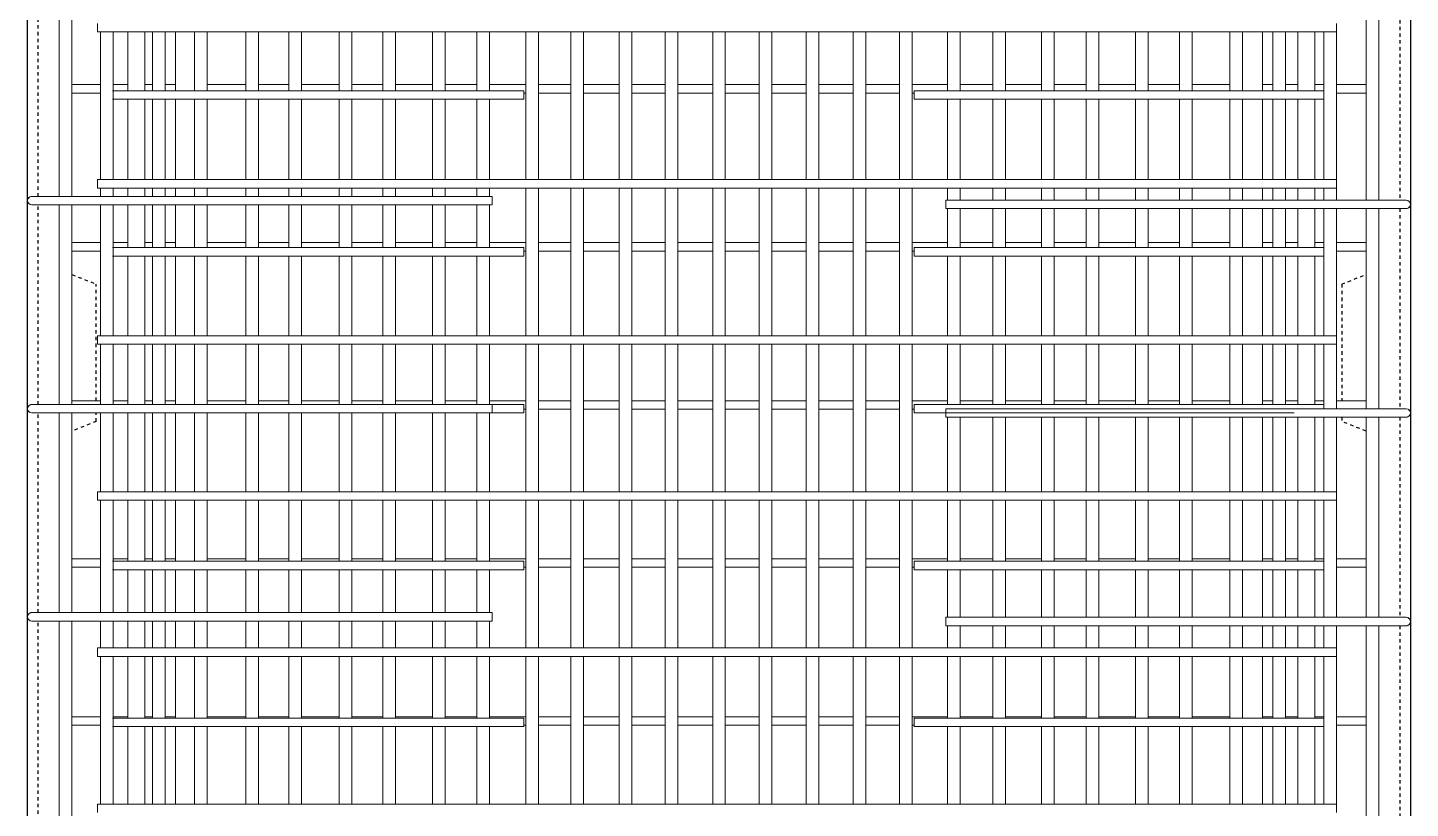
# Model space of a CAD drawing. Header units: millimetres. Extents: x -22025 to -1429, y -2879 to 29261.
# Drawn here: x -20245 to -18935, y 5446 to 6186 of the extents above; entities that cross this region are included whole.
import ezdxf

# ---------------------------------------------------------------- set-up
doc = ezdxf.new("R2010")
doc.units = ezdxf.units.MM
doc.linetypes.add('Dash', pattern=[6.36, 3.18, -3.18])
for name, color, linetype, lineweight in [('A-WALL', 113, 'Continuous', 25), ('A-WALL-HDLN', 110, 'Dash', 25), ('S-RBAR', 171, 'Continuous', 18)]:
    doc.layers.add(name, color=color, linetype=linetype, lineweight=lineweight)

msp = doc.modelspace()

# ---------------------------------------------------------------- linework, layer by layer
at = {"layer": 'A-WALL'}
for p, q in [((-20244.5695, -1395), (-20244.5695, 7660)), ((-18934.5695, 6750), (-18934.5695, 4105))]:
    msp.add_line(p, q, dxfattribs=at)
at = {"layer": 'A-WALL-HDLN'}
for p, q in [((-20234.56692, 6026.22222), (-20234.56692, 6215.44444)), ((-18944.57208, 6212.33333), (-18944.57208, 6022.66667)), ((-20234.56692, 5829), (-20234.56692, 6018.22222)), ((-18944.57208, 6014.66667), (-18944.57208, 5825)), ((-20202.5695, 5952.19023), (-20179.5695, 5942.99023)), ((-18999.5695, 5942.99023), (-18976.5695, 5952.19023)), ((-20179.5695, 5832.60553), (-20179.5695, 5942.99023)), ((-18999.5695, 5942.99023), (-18999.5695, 5832.60553)), ((-20234.56692, 5631.77778), (-20234.56692, 5821)), ((-20179.5695, 5812.99023), (-20179.5695, 5821)), ((-18999.5695, 5817), (-18999.5695, 5812.99023)), ((-18944.57208, 5817), (-18944.57208, 5627.33333)), ((-20179.5695, 5812.99023), (-20202.5695, 5803.79023)), ((-18976.5695, 5803.79023), (-18999.5695, 5812.99023)), ((-20234.56692, 5434.55556), (-20234.56692, 5623.77778)), ((-18944.57208, 5619.33333), (-18944.57208, 5429.66667))]:
    msp.add_line(p, q, dxfattribs=at)
at = {"layer": 'S-RBAR'}
for p, q in [((-20214.5695, 6026.22222), (-20214.5695, 6215.44444)), ((-20202.5695, 6026.22222), (-20202.5695, 6215.44444)), ((-18976.5695, 6022.66667), (-18976.5695, 6212.33333)), ((-18964.5695, 6022.66667), (-18964.5695, 6212.33333)), ((-20178.38411, 6190.16393), (-20178.38411, 6182.16393)), ((-19004.5695, 6190.16393), (-19004.5695, 6182.16393)), ((-19004.5695, 6182.16393), (-20178.38411, 6182.16393)), ((-20175.5695, 6042.18033), (-20175.5695, 6182.16393)), ((-20163.5695, 6042.18033), (-20163.5695, 6182.16393)), ((-20149.5695, 6126.28558), (-20149.5695, 6182.16393)), ((-20133.5695, 6126.28558), (-20133.5695, 6182.16393)), ((-20126.14093, 6126.28558), (-20126.14093, 6182.16393)), ((-20114.14093, 6126.28558), (-20114.14093, 6182.16393)), ((-20104.5695, 6126.28558), (-20104.5695, 6182.16393)), ((-20086.41565, 6126.28558), (-20086.41565, 6182.16393)), ((-20074.41565, 6126.28558), (-20074.41565, 6182.16393)), ((-20037.71235, 6126.28558), (-20037.71235, 6182.16393)), ((-20025.71235, 6126.28558), (-20025.71235, 6182.16393)), ((-19997.26181, 6126.28558), (-19997.26181, 6182.16393)), ((-19985.26181, 6126.28558), (-19985.26181, 6182.16393)), ((-19949.28378, 6126.28558), (-19949.28378, 6182.16393)), ((-19937.28378, 6126.28558), (-19937.28378, 6182.16393)), ((-19908.10796, 6126.28558), (-19908.10796, 6182.16393)), ((-19896.10796, 6126.28558), (-19896.10796, 6182.16393)), ((-19860.85521, 6126.28558), (-19860.85521, 6182.16393)), ((-19848.85521, 6126.28558), (-19848.85521, 6182.16393)), ((-19818.95411, 6126.28558), (-19818.95411, 6182.16393)), ((-19806.95411, 6126.28558), (-19806.95411, 6182.16393)), ((-19772.42664, 6042.18033), (-19772.42664, 6182.16393)), ((-19760.42664, 6042.18033), (-19760.42664, 6182.16393)), ((-19729.80027, 6042.18033), (-19729.80027, 6182.16393)), ((-19717.80027, 6042.18033), (-19717.80027, 6182.16393)), ((-19683.99807, 6042.18033), (-19683.99807, 6182.16393)), ((-19671.99807, 6042.18033), (-19671.99807, 6182.16393)), ((-19640.64642, 6042.18033), (-19640.64642, 6182.16393)), ((-19628.64642, 6042.18033), (-19628.64642, 6182.16393)), ((-19595.5695, 6042.18033), (-19595.5695, 6182.16393)), ((-19583.5695, 6042.18033), (-19583.5695, 6182.16393)), ((-19551.49257, 6042.18033), (-19551.49257, 6182.16393)), ((-19539.49257, 6042.18033), (-19539.49257, 6182.16393)), ((-19507.14093, 6042.18033), (-19507.14093, 6182.16393)), ((-19495.14093, 6042.18033), (-19495.14093, 6182.16393)), ((-19462.33873, 6042.18033), (-19462.33873, 6182.16393)), ((-19450.33873, 6042.18033), (-19450.33873, 6182.16393)), ((-19418.71235, 6042.18033), (-19418.71235, 6182.16393)), ((-19406.71235, 6042.18033), (-19406.71235, 6182.16393)), ((-19373.18488, 6126.28558), (-19373.18488, 6182.16393)), ((-19361.18488, 6126.28558), (-19361.18488, 6182.16393)), ((-19330.28378, 6126.28558), (-19330.28378, 6182.16393)), ((-19318.28378, 6126.28558), (-19318.28378, 6182.16393)), ((-19284.03104, 6126.28558), (-19284.03104, 6182.16393)), ((-19272.03104, 6126.28558), (-19272.03104, 6182.16393)), ((-19241.85521, 6126.28558), (-19241.85521, 6182.16393)), ((-19229.85521, 6126.28558), (-19229.85521, 6182.16393)), ((-19194.87719, 6126.28558), (-19194.87719, 6182.16393)), ((-19182.87719, 6126.28558), (-19182.87719, 6182.16393)), ((-19153.42664, 6126.28558), (-19153.42664, 6182.16393)), ((-19141.42664, 6126.28558), (-19141.42664, 6182.16393)), ((-19105.72334, 6126.28558), (-19105.72334, 6182.16393)), ((-19093.72334, 6126.28558), (-19093.72334, 6182.16393)), ((-19074.5695, 6126.28558), (-19074.5695, 6182.16393)), ((-19064.99807, 6126.28558), (-19064.99807, 6182.16393)), ((-19052.99807, 6126.28558), (-19052.99807, 6182.16393)), ((-19041.1607, 6126.28558), (-19041.1607, 6182.16393)), ((-19025.1607, 6126.28558), (-19025.1607, 6182.16393)), ((-19016.5695, 6042.18033), (-19016.5695, 6182.16393)), ((-19004.5695, 6042.18033), (-19004.5695, 6182.16393)), ((-20175.77315, 6132.17243), (-20202.5695, 6132.17243)), ((-20149.5695, 6132.17243), (-20163.5695, 6132.17243)), ((-20126.14093, 6132.17243), (-20133.5695, 6132.17243)), ((-20104.5695, 6132.17243), (-20114.14093, 6132.17243)), ((-20037.71235, 6132.17243), (-20074.41565, 6132.17243)), ((-19997.26181, 6132.17243), (-20025.71235, 6132.17243)), ((-19949.28378, 6132.17243), (-19985.26181, 6132.17243)), ((-19908.10796, 6132.17243), (-19937.28378, 6132.17243)), ((-19860.85521, 6132.17243), (-19896.10796, 6132.17243)), ((-19818.95411, 6132.17243), (-19848.85521, 6132.17243)), ((-19772.42664, 6132.17243), (-19806.95411, 6132.17243)), ((-19729.80027, 6132.17243), (-19760.42664, 6132.17243)), ((-19683.99807, 6132.17243), (-19717.80027, 6132.17243)), ((-19640.64642, 6132.17243), (-19671.99807, 6132.17243)), ((-19595.5695, 6132.17243), (-19628.64642, 6132.17243)), ((-19551.49257, 6132.17243), (-19583.5695, 6132.17243)), ((-19507.14093, 6132.17243), (-19539.49257, 6132.17243)), ((-19462.33873, 6132.17243), (-19495.14093, 6132.17243)), ((-19418.71235, 6132.17243), (-19450.33873, 6132.17243)), ((-19373.18488, 6132.17243), (-19406.71235, 6132.17243)), ((-19330.28378, 6132.17243), (-19361.18488, 6132.17243)), ((-19284.03104, 6132.17243), (-19318.28378, 6132.17243)), ((-19241.85521, 6132.17243), (-19272.03104, 6132.17243)), ((-19194.87719, 6132.17243), (-19229.85521, 6132.17243)), ((-19153.42664, 6132.17243), (-19182.87719, 6132.17243)), ((-19105.72334, 6132.17243), (-19141.42664, 6132.17243)), ((-19064.99807, 6132.17243), (-19074.5695, 6132.17243)), ((-19041.1607, 6132.17243), (-19052.99807, 6132.17243)), ((-19016.5695, 6132.17243), (-19025.1607, 6132.17243)), ((-18976.5695, 6132.17243), (-19004.5695, 6132.17243)), ((-20175.77315, 6124.17243), (-20202.5695, 6124.17243)), ((-20164.07475, 6126.28558), (-20134.5695, 6126.28558)), ((-20164.07475, 6118.28558), (-20134.5695, 6118.28558)), ((-20149.5695, 6042.18033), (-20149.5695, 6118.28558)), ((-19774.5695, 6126.28558), (-20134.5695, 6126.28558)), ((-19774.5695, 6118.28558), (-20134.5695, 6118.28558)), ((-20133.5695, 6042.18033), (-20133.5695, 6118.28558)), ((-20126.14093, 6042.18033), (-20126.14093, 6118.28558)), ((-20114.14093, 6042.18033), (-20114.14093, 6118.28558)), ((-20104.5695, 6042.18033), (-20104.5695, 6118.28558)), ((-20086.41565, 6042.18033), (-20086.41565, 6118.28558)), ((-20074.41565, 6042.18033), (-20074.41565, 6118.28558)), ((-20037.71235, 6042.18033), (-20037.71235, 6118.28558)), ((-20025.71235, 6042.18033), (-20025.71235, 6118.28558)), ((-19997.26181, 6042.18033), (-19997.26181, 6118.28558)), ((-19985.26181, 6042.18033), (-19985.26181, 6118.28558)), ((-19949.28378, 6042.18033), (-19949.28378, 6118.28558)), ((-19937.28378, 6042.18033), (-19937.28378, 6118.28558)), ((-19908.10796, 6042.18033), (-19908.10796, 6118.28558)), ((-19896.10796, 6042.18033), (-19896.10796, 6118.28558)), ((-19860.85521, 6042.18033), (-19860.85521, 6118.28558)), ((-19848.85521, 6042.18033), (-19848.85521, 6118.28558)), ((-19818.95411, 6042.18033), (-19818.95411, 6118.28558)), ((-19806.95411, 6042.18033), (-19806.95411, 6118.28558)), ((-19774.5695, 6126.28558), (-19774.5695, 6118.28558)), ((-19772.42664, 6124.17243), (-19774.5695, 6124.17243)), ((-19729.80027, 6124.17243), (-19760.42664, 6124.17243)), ((-19683.99807, 6124.17243), (-19717.80027, 6124.17243)), ((-19640.64642, 6124.17243), (-19671.99807, 6124.17243)), ((-19595.5695, 6124.17243), (-19628.64642, 6124.17243)), ((-19551.49257, 6124.17243), (-19583.5695, 6124.17243)), ((-19507.14093, 6124.17243), (-19539.49257, 6124.17243)), ((-19462.33873, 6124.17243), (-19495.14093, 6124.17243)), ((-19418.71235, 6124.17243), (-19450.33873, 6124.17243)), ((-19404.5695, 6124.17243), (-19406.71235, 6124.17243)), ((-19404.5695, 6126.28558), (-19044.5695, 6126.28558)), ((-19404.5695, 6118.28558), (-19404.5695, 6126.28558)), ((-19404.5695, 6118.28558), (-19044.5695, 6118.28558)), ((-19373.18488, 6042.18033), (-19373.18488, 6118.28558)), ((-19361.18488, 6042.18033), (-19361.18488, 6118.28558)), ((-19330.28378, 6042.18033), (-19330.28378, 6118.28558)), ((-19318.28378, 6042.18033), (-19318.28378, 6118.28558)), ((-19284.03104, 6042.18033), (-19284.03104, 6118.28558)), ((-19272.03104, 6042.18033), (-19272.03104, 6118.28558)), ((-19241.85521, 6042.18033), (-19241.85521, 6118.28558)), ((-19229.85521, 6042.18033), (-19229.85521, 6118.28558)), ((-19194.87719, 6042.18033), (-19194.87719, 6118.28558)), ((-19182.87719, 6042.18033), (-19182.87719, 6118.28558)), ((-19153.42664, 6042.18033), (-19153.42664, 6118.28558)), ((-19141.42664, 6042.18033), (-19141.42664, 6118.28558)), ((-19105.72334, 6042.18033), (-19105.72334, 6118.28558)), ((-19093.72334, 6042.18033), (-19093.72334, 6118.28558)), ((-19074.5695, 6042.18033), (-19074.5695, 6118.28558)), ((-19064.99807, 6042.18033), (-19064.99807, 6118.28558)), ((-19052.99807, 6042.18033), (-19052.99807, 6118.28558)), ((-19016.39903, 6126.28558), (-19044.5695, 6126.28558)), ((-19016.39903, 6118.28558), (-19044.5695, 6118.28558)), ((-19041.1607, 6042.18033), (-19041.1607, 6118.28558)), ((-19025.1607, 6042.18033), (-19025.1607, 6118.28558)), ((-18976.5695, 6124.17243), (-19004.5695, 6124.17243)), ((-19004.5695, 6042.18033), (-20178.38411, 6042.18033)), ((-20178.38411, 6042.18033), (-20178.38411, 6034.18033)), ((-19004.5695, 6042.18033), (-19004.5695, 6034.18033)), ((-20240.5695, 6026.22222), (-20220.5695, 6026.22222)), ((-19804.5695, 6026.22222), (-20220.5695, 6026.22222)), ((-19004.5695, 6034.18033), (-20178.38411, 6034.18033)), ((-20175.5695, 6026.22222), (-20175.5695, 6034.18033)), ((-20163.5695, 6026.22222), (-20163.5695, 6034.18033)), ((-20149.5695, 6026.22222), (-20149.5695, 6034.18033)), ((-20133.5695, 6026.22222), (-20133.5695, 6034.18033)), ((-20126.14093, 6026.22222), (-20126.14093, 6034.18033)), ((-20114.14093, 6026.22222), (-20114.14093, 6034.18033)), ((-20104.5695, 6026.22222), (-20104.5695, 6034.18033)), ((-20086.41565, 6026.22222), (-20086.41565, 6034.18033)), ((-20074.41565, 6026.22222), (-20074.41565, 6034.18033)), ((-20037.71235, 6026.22222), (-20037.71235, 6034.18033)), ((-20025.71235, 6026.22222), (-20025.71235, 6034.18033)), ((-19997.26181, 6026.22222), (-19997.26181, 6034.18033)), ((-19985.26181, 6026.22222), (-19985.26181, 6034.18033)), ((-19949.28378, 6026.22222), (-19949.28378, 6034.18033)), ((-19937.28378, 6026.22222), (-19937.28378, 6034.18033)), ((-19908.10796, 6026.22222), (-19908.10796, 6034.18033)), ((-19896.10796, 6026.22222), (-19896.10796, 6034.18033)), ((-19860.85521, 6026.22222), (-19860.85521, 6034.18033)), ((-19848.85521, 6026.22222), (-19848.85521, 6034.18033)), ((-19818.95411, 6026.22222), (-19818.95411, 6034.18033)), ((-19806.95411, 6026.22222), (-19806.95411, 6034.18033)), ((-19804.5695, 6026.22222), (-19804.5695, 6018.22222)), ((-19772.42664, 5894.19672), (-19772.42664, 6034.18033)), ((-19760.42664, 5894.19672), (-19760.42664, 6034.18033)), ((-19729.80027, 5894.19672), (-19729.80027, 6034.18033)), ((-19717.80027, 5894.19672), (-19717.80027, 6034.18033)), ((-19683.99807, 5894.19672), (-19683.99807, 6034.18033)), ((-19671.99807, 5894.19672), (-19671.99807, 6034.18033)), ((-19640.64642, 5894.19672), (-19640.64642, 6034.18033)), ((-19628.64642, 5894.19672), (-19628.64642, 6034.18033)), ((-19595.5695, 5894.19672), (-19595.5695, 6034.18033)), ((-19583.5695, 5894.19672), (-19583.5695, 6034.18033)), ((-19551.49257, 5894.19672), (-19551.49257, 6034.18033)), ((-19539.49257, 5894.19672), (-19539.49257, 6034.18033)), ((-19507.14093, 5894.19672), (-19507.14093, 6034.18033)), ((-19495.14093, 5894.19672), (-19495.14093, 6034.18033)), ((-19462.33873, 5894.19672), (-19462.33873, 6034.18033)), ((-19450.33873, 5894.19672), (-19450.33873, 6034.18033)), ((-19418.71235, 5894.19672), (-19418.71235, 6034.18033)), ((-19406.71235, 5894.19672), (-19406.71235, 6034.18033)), ((-19373.18488, 6022.66667), (-19373.18488, 6034.18033)), ((-19361.18488, 6022.66667), (-19361.18488, 6034.18033)), ((-19330.28378, 6022.66667), (-19330.28378, 6034.18033)), ((-19318.28378, 6022.66667), (-19318.28378, 6034.18033)), ((-19284.03104, 6022.66667), (-19284.03104, 6034.18033)), ((-19272.03104, 6022.66667), (-19272.03104, 6034.18033)), ((-19241.85521, 6022.66667), (-19241.85521, 6034.18033)), ((-19229.85521, 6022.66667), (-19229.85521, 6034.18033)), ((-19194.87719, 6022.66667), (-19194.87719, 6034.18033)), ((-19182.87719, 6022.66667), (-19182.87719, 6034.18033)), ((-19153.42664, 6022.66667), (-19153.42664, 6034.18033)), ((-19141.42664, 6022.66667), (-19141.42664, 6034.18033)), ((-19105.72334, 6022.66667), (-19105.72334, 6034.18033)), ((-19093.72334, 6022.66667), (-19093.72334, 6034.18033)), ((-19074.5695, 6022.66667), (-19074.5695, 6034.18033)), ((-19064.99807, 6022.66667), (-19064.99807, 6034.18033)), ((-19052.99807, 6022.66667), (-19052.99807, 6034.18033)), ((-19041.1607, 6022.66667), (-19041.1607, 6034.18033)), ((-19025.1607, 6022.66667), (-19025.1607, 6034.18033)), ((-19016.5695, 6022.66667), (-19016.5695, 6034.18033)), ((-19004.5695, 6022.66667), (-19004.5695, 6034.18033)), ((-20240.5695, 6018.22222), (-20220.5695, 6018.22222)), ((-19804.5695, 6018.22222), (-20220.5695, 6018.22222)), ((-20214.5695, 5829), (-20214.5695, 6018.22222)), ((-20202.5695, 5829), (-20202.5695, 6018.22222)), ((-20175.5695, 5894.19672), (-20175.5695, 6018.22222)), ((-20163.5695, 5894.19672), (-20163.5695, 6018.22222)), ((-20149.5695, 5977.64445), (-20149.5695, 6018.22222)), ((-20133.5695, 5977.64445), (-20133.5695, 6018.22222)), ((-20126.14093, 5977.64445), (-20126.14093, 6018.22222)), ((-20114.14093, 5977.64445), (-20114.14093, 6018.22222)), ((-20104.5695, 5977.64445), (-20104.5695, 6018.22222)), ((-20086.41565, 5977.64445), (-20086.41565, 6018.22222)), ((-20074.41565, 5977.64445), (-20074.41565, 6018.22222)), ((-20037.71235, 5977.64445), (-20037.71235, 6018.22222)), ((-20025.71235, 5977.64445), (-20025.71235, 6018.22222)), ((-19997.26181, 5977.64445), (-19997.26181, 6018.22222)), ((-19985.26181, 5977.64445), (-19985.26181, 6018.22222)), ((-19949.28378, 5977.64445), (-19949.28378, 6018.22222)), ((-19937.28378, 5977.64445), (-19937.28378, 6018.22222)), ((-19908.10796, 5977.64445), (-19908.10796, 6018.22222)), ((-19896.10796, 5977.64445), (-19896.10796, 6018.22222)), ((-19860.85521, 5977.64445), (-19860.85521, 6018.22222)), ((-19848.85521, 5977.64445), (-19848.85521, 6018.22222)), ((-19818.95411, 5977.64445), (-19818.95411, 6018.22222)), ((-19806.95411, 5977.64445), (-19806.95411, 6018.22222)), ((-19374.5695, 6022.66667), (-18958.5695, 6022.66667)), ((-19374.5695, 6014.66667), (-19374.5695, 6022.66667)), ((-19374.5695, 6014.66667), (-18958.5695, 6014.66667)), ((-19373.18488, 5977.64445), (-19373.18488, 6014.66667)), ((-19361.18488, 5977.64445), (-19361.18488, 6014.66667)), ((-19330.28378, 5977.64445), (-19330.28378, 6014.66667)), ((-19318.28378, 5977.64445), (-19318.28378, 6014.66667)), ((-19284.03104, 5977.64445), (-19284.03104, 6014.66667)), ((-19272.03104, 5977.64445), (-19272.03104, 6014.66667)), ((-19241.85521, 5977.64445), (-19241.85521, 6014.66667)), ((-19229.85521, 5977.64445), (-19229.85521, 6014.66667)), ((-19194.87719, 5977.64445), (-19194.87719, 6014.66667)), ((-19182.87719, 5977.64445), (-19182.87719, 6014.66667)), ((-19153.42664, 5977.64445), (-19153.42664, 6014.66667)), ((-19141.42664, 5977.64445), (-19141.42664, 6014.66667)), ((-19105.72334, 5977.64445), (-19105.72334, 6014.66667)), ((-19093.72334, 5977.64445), (-19093.72334, 6014.66667)), ((-19074.5695, 5977.64445), (-19074.5695, 6014.66667)), ((-19064.99807, 5977.64445), (-19064.99807, 6014.66667)), ((-19052.99807, 5977.64445), (-19052.99807, 6014.66667)), ((-19041.1607, 5977.64445), (-19041.1607, 6014.66667)), ((-19025.1607, 5977.64445), (-19025.1607, 6014.66667)), ((-19016.5695, 5894.19672), (-19016.5695, 6014.66667)), ((-19004.5695, 5894.19672), (-19004.5695, 6014.66667)), ((-18976.5695, 5825), (-18976.5695, 6014.66667)), ((-18964.5695, 5825), (-18964.5695, 6014.66667)), ((-18938.5695, 6022.66667), (-18958.5695, 6022.66667)), ((-18938.5695, 6014.66667), (-18958.5695, 6014.66667)), ((-20175.77315, 5982.38898), (-20202.5695, 5982.38898)), ((-20175.77315, 5974.38898), (-20202.5695, 5974.38898)), ((-20164.07475, 5977.64445), (-20134.5695, 5977.64445)), ((-20149.5695, 5982.38898), (-20163.5695, 5982.38898)), ((-19774.5695, 5977.64445), (-20134.5695, 5977.64445)), ((-20126.14093, 5982.38898), (-20133.5695, 5982.38898)), ((-20104.5695, 5982.38898), (-20114.14093, 5982.38898)), ((-20037.71235, 5982.38898), (-20074.41565, 5982.38898)), ((-19997.26181, 5982.38898), (-20025.71235, 5982.38898)), ((-19949.28378, 5982.38898), (-19985.26181, 5982.38898)), ((-19908.10796, 5982.38898), (-19937.28378, 5982.38898)), ((-19860.85521, 5982.38898), (-19896.10796, 5982.38898)), ((-19818.95411, 5982.38898), (-19848.85521, 5982.38898)), ((-19772.42664, 5982.38898), (-19806.95411, 5982.38898)), ((-19774.5695, 5977.64445), (-19774.5695, 5969.64445)), ((-19772.42664, 5974.38898), (-19774.5695, 5974.38898)), ((-19729.80027, 5982.38898), (-19760.42664, 5982.38898)), ((-19729.80027, 5974.38898), (-19760.42664, 5974.38898)), ((-19683.99807, 5982.38898), (-19717.80027, 5982.38898)), ((-19683.99807, 5974.38898), (-19717.80027, 5974.38898)), ((-19640.64642, 5982.38898), (-19671.99807, 5982.38898)), ((-19640.64642, 5974.38898), (-19671.99807, 5974.38898)), ((-19595.5695, 5982.38898), (-19628.64642, 5982.38898)), ((-19595.5695, 5974.38898), (-19628.64642, 5974.38898)), ((-19551.49257, 5982.38898), (-19583.5695, 5982.38898)), ((-19551.49257, 5974.38898), (-19583.5695, 5974.38898)), ((-19507.14093, 5982.38898), (-19539.49257, 5982.38898)), ((-19507.14093, 5974.38898), (-19539.49257, 5974.38898)), ((-19462.33873, 5982.38898), (-19495.14093, 5982.38898)), ((-19462.33873, 5974.38898), (-19495.14093, 5974.38898)), ((-19418.71235, 5982.38898), (-19450.33873, 5982.38898)), ((-19418.71235, 5974.38898), (-19450.33873, 5974.38898)), ((-19373.18488, 5982.38898), (-19406.71235, 5982.38898)), ((-19404.5695, 5974.38898), (-19406.71235, 5974.38898)), ((-19404.5695, 5977.64445), (-19044.5695, 5977.64445)), ((-19404.5695, 5969.64445), (-19404.5695, 5977.64445)), ((-19330.28378, 5982.38898), (-19361.18488, 5982.38898)), ((-19284.03104, 5982.38898), (-19318.28378, 5982.38898)), ((-19241.85521, 5982.38898), (-19272.03104, 5982.38898)), ((-19194.87719, 5982.38898), (-19229.85521, 5982.38898)), ((-19153.42664, 5982.38898), (-19182.87719, 5982.38898)), ((-19105.72334, 5982.38898), (-19141.42664, 5982.38898)), ((-19064.99807, 5982.38898), (-19074.5695, 5982.38898)), ((-19041.1607, 5982.38898), (-19052.99807, 5982.38898)), ((-19016.39903, 5977.64445), (-19044.5695, 5977.64445)), ((-19016.5695, 5982.38898), (-19025.1607, 5982.38898)), ((-18976.5695, 5982.38898), (-19004.5695, 5982.38898)), ((-18976.5695, 5974.38898), (-19004.5695, 5974.38898)), ((-20164.07475, 5969.64445), (-20134.5695, 5969.64445)), ((-20149.5695, 5894.19672), (-20149.5695, 5969.64445)), ((-19774.5695, 5969.64445), (-20134.5695, 5969.64445)), ((-20133.5695, 5894.19672), (-20133.5695, 5969.64445)), ((-20126.14093, 5894.19672), (-20126.14093, 5969.64445)), ((-20114.14093, 5894.19672), (-20114.14093, 5969.64445)), ((-20104.5695, 5894.19672), (-20104.5695, 5969.64445)), ((-20086.41565, 5894.19672), (-20086.41565, 5969.64445)), ((-20074.41565, 5894.19672), (-20074.41565, 5969.64445)), ((-20037.71235, 5894.19672), (-20037.71235, 5969.64445)), ((-20025.71235, 5894.19672), (-20025.71235, 5969.64445)), ((-19997.26181, 5894.19672), (-19997.26181, 5969.64445)), ((-19985.26181, 5894.19672), (-19985.26181, 5969.64445)), ((-19949.28378, 5894.19672), (-19949.28378, 5969.64445)), ((-19937.28378, 5894.19672), (-19937.28378, 5969.64445)), ((-19908.10796, 5894.19672), (-19908.10796, 5969.64445)), ((-19896.10796, 5894.19672), (-19896.10796, 5969.64445)), ((-19860.85521, 5894.19672), (-19860.85521, 5969.64445)), ((-19848.85521, 5894.19672), (-19848.85521, 5969.64445)), ((-19818.95411, 5894.19672), (-19818.95411, 5969.64445)), ((-19806.95411, 5894.19672), (-19806.95411, 5969.64445)), ((-19404.5695, 5969.64445), (-19044.5695, 5969.64445)), ((-19373.18488, 5894.19672), (-19373.18488, 5969.64445)), ((-19361.18488, 5894.19672), (-19361.18488, 5969.64445)), ((-19330.28378, 5894.19672), (-19330.28378, 5969.64445)), ((-19318.28378, 5894.19672), (-19318.28378, 5969.64445)), ((-19284.03104, 5894.19672), (-19284.03104, 5969.64445)), ((-19272.03104, 5894.19672), (-19272.03104, 5969.64445)), ((-19241.85521, 5894.19672), (-19241.85521, 5969.64445)), ((-19229.85521, 5894.19672), (-19229.85521, 5969.64445)), ((-19194.87719, 5894.19672), (-19194.87719, 5969.64445)), ((-19182.87719, 5894.19672), (-19182.87719, 5969.64445)), ((-19153.42664, 5894.19672), (-19153.42664, 5969.64445)), ((-19141.42664, 5894.19672), (-19141.42664, 5969.64445)), ((-19105.72334, 5894.19672), (-19105.72334, 5969.64445)), ((-19093.72334, 5894.19672), (-19093.72334, 5969.64445)), ((-19074.5695, 5894.19672), (-19074.5695, 5969.64445)), ((-19064.99807, 5894.19672), (-19064.99807, 5969.64445)), ((-19052.99807, 5894.19672), (-19052.99807, 5969.64445)), ((-19016.39903, 5969.64445), (-19044.5695, 5969.64445)), ((-19041.1607, 5894.19672), (-19041.1607, 5969.64445)), ((-19025.1607, 5894.19672), (-19025.1607, 5969.64445)), ((-19004.5695, 5894.19672), (-20178.38411, 5894.19672)), ((-20178.38411, 5894.19672), (-20178.38411, 5886.19672)), ((-19004.5695, 5886.19672), (-20178.38411, 5886.19672)), ((-20175.5695, 5829), (-20175.5695, 5886.19672)), ((-20163.5695, 5829), (-20163.5695, 5886.19672)), ((-20149.5695, 5829.00332), (-20149.5695, 5886.19672)), ((-20133.5695, 5829.00332), (-20133.5695, 5886.19672)), ((-20126.14093, 5829.00332), (-20126.14093, 5886.19672)), ((-20114.14093, 5829.00332), (-20114.14093, 5886.19672)), ((-20104.5695, 5829.00332), (-20104.5695, 5886.19672)), ((-20086.41565, 5829.00332), (-20086.41565, 5886.19672)), ((-20074.41565, 5829.00332), (-20074.41565, 5886.19672)), ((-20037.71235, 5829.00332), (-20037.71235, 5886.19672)), ((-20025.71235, 5829.00332), (-20025.71235, 5886.19672)), ((-19997.26181, 5829.00332), (-19997.26181, 5886.19672)), ((-19985.26181, 5829.00332), (-19985.26181, 5886.19672)), ((-19949.28378, 5829.00332), (-19949.28378, 5886.19672)), ((-19937.28378, 5829.00332), (-19937.28378, 5886.19672)), ((-19908.10796, 5829.00332), (-19908.10796, 5886.19672)), ((-19896.10796, 5829.00332), (-19896.10796, 5886.19672)), ((-19860.85521, 5829.00332), (-19860.85521, 5886.19672)), ((-19848.85521, 5829.00332), (-19848.85521, 5886.19672)), ((-19818.95411, 5829.00332), (-19818.95411, 5886.19672)), ((-19806.95411, 5829.00332), (-19806.95411, 5886.19672)), ((-19772.42664, 5746.21311), (-19772.42664, 5886.19672)), ((-19760.42664, 5746.21311), (-19760.42664, 5886.19672)), ((-19729.80027, 5746.21311), (-19729.80027, 5886.19672)), ((-19717.80027, 5746.21311), (-19717.80027, 5886.19672)), ((-19683.99807, 5746.21311), (-19683.99807, 5886.19672)), ((-19671.99807, 5746.21311), (-19671.99807, 5886.19672)), ((-19640.64642, 5746.21311), (-19640.64642, 5886.19672)), ((-19628.64642, 5746.21311), (-19628.64642, 5886.19672)), ((-19595.5695, 5746.21311), (-19595.5695, 5886.19672)), ((-19583.5695, 5746.21311), (-19583.5695, 5886.19672)), ((-19551.49257, 5746.21311), (-19551.49257, 5886.19672)), ((-19539.49257, 5746.21311), (-19539.49257, 5886.19672)), ((-19507.14093, 5746.21311), (-19507.14093, 5886.19672)), ((-19495.14093, 5746.21311), (-19495.14093, 5886.19672)), ((-19462.33873, 5746.21311), (-19462.33873, 5886.19672)), ((-19450.33873, 5746.21311), (-19450.33873, 5886.19672)), ((-19418.71235, 5746.21311), (-19418.71235, 5886.19672)), ((-19406.71235, 5746.21311), (-19406.71235, 5886.19672)), ((-19373.18488, 5829.00332), (-19373.18488, 5886.19672)), ((-19361.18488, 5829.00332), (-19361.18488, 5886.19672)), ((-19330.28378, 5829.00332), (-19330.28378, 5886.19672)), ((-19318.28378, 5829.00332), (-19318.28378, 5886.19672)), ((-19284.03104, 5829.00332), (-19284.03104, 5886.19672)), ((-19272.03104, 5829.00332), (-19272.03104, 5886.19672)), ((-19241.85521, 5829.00332), (-19241.85521, 5886.19672)), ((-19229.85521, 5829.00332), (-19229.85521, 5886.19672)), ((-19194.87719, 5829.00332), (-19194.87719, 5886.19672)), ((-19182.87719, 5829.00332), (-19182.87719, 5886.19672)), ((-19153.42664, 5829.00332), (-19153.42664, 5886.19672)), ((-19141.42664, 5829.00332), (-19141.42664, 5886.19672)), ((-19105.72334, 5829.00332), (-19105.72334, 5886.19672)), ((-19093.72334, 5829.00332), (-19093.72334, 5886.19672)), ((-19074.5695, 5829.00332), (-19074.5695, 5886.19672)), ((-19064.99807, 5829.00332), (-19064.99807, 5886.19672)), ((-19052.99807, 5829.00332), (-19052.99807, 5886.19672)), ((-19041.1607, 5829.00332), (-19041.1607, 5886.19672)), ((-19025.1607, 5829.00332), (-19025.1607, 5886.19672)), ((-19016.5695, 5825), (-19016.5695, 5886.19672)), ((-19004.5695, 5894.19672), (-19004.5695, 5886.19672)), ((-19004.5695, 5825), (-19004.5695, 5886.19672)), ((-20175.77315, 5832.60553), (-20202.5695, 5832.60553)), ((-20149.5695, 5832.60553), (-20163.5695, 5832.60553)), ((-20126.14093, 5832.60553), (-20133.5695, 5832.60553)), ((-20104.5695, 5832.60553), (-20114.14093, 5832.60553)), ((-20037.71235, 5832.60553), (-20074.41565, 5832.60553)), ((-19997.26181, 5832.60553), (-20025.71235, 5832.60553)), ((-19949.28378, 5832.60553), (-19985.26181, 5832.60553)), ((-19908.10796, 5832.60553), (-19937.28378, 5832.60553)), ((-19860.85521, 5832.60553), (-19896.10796, 5832.60553)), ((-19818.95411, 5832.60553), (-19848.85521, 5832.60553)), ((-19772.42664, 5832.60553), (-19806.95411, 5832.60553)), ((-19729.80027, 5832.60553), (-19760.42664, 5832.60553)), ((-19683.99807, 5832.60553), (-19717.80027, 5832.60553)), ((-19640.64642, 5832.60553), (-19671.99807, 5832.60553)), ((-19595.5695, 5832.60553), (-19628.64642, 5832.60553)), ((-19551.49257, 5832.60553), (-19583.5695, 5832.60553)), ((-19507.14093, 5832.60553), (-19539.49257, 5832.60553)), ((-19462.33873, 5832.60553), (-19495.14093, 5832.60553)), ((-19418.71235, 5832.60553), (-19450.33873, 5832.60553)), ((-19373.18488, 5832.60553), (-19406.71235, 5832.60553)), ((-19330.28378, 5832.60553), (-19361.18488, 5832.60553)), ((-19284.03104, 5832.60553), (-19318.28378, 5832.60553)), ((-19241.85521, 5832.60553), (-19272.03104, 5832.60553)), ((-19194.87719, 5832.60553), (-19229.85521, 5832.60553)), ((-19153.42664, 5832.60553), (-19182.87719, 5832.60553)), ((-19105.72334, 5832.60553), (-19141.42664, 5832.60553)), ((-19064.99807, 5832.60553), (-19074.5695, 5832.60553)), ((-19041.1607, 5832.60553), (-19052.99807, 5832.60553)), ((-19016.5695, 5832.60553), (-19025.1607, 5832.60553)), ((-18976.5695, 5832.60553), (-19004.5695, 5832.60553)), ((-20240.5695, 5829), (-20220.5695, 5829)), ((-20240.5695, 5821), (-20220.5695, 5821)), ((-19804.5695, 5829), (-20220.5695, 5829)), ((-19804.5695, 5821), (-20220.5695, 5821)), ((-20214.5695, 5631.77778), (-20214.5695, 5821)), ((-20202.5695, 5631.77778), (-20202.5695, 5821)), ((-20175.5695, 5746.21311), (-20175.5695, 5821)), ((-20163.5695, 5746.21311), (-20163.5695, 5821)), ((-20149.5695, 5746.21311), (-20149.5695, 5821)), ((-19774.5695, 5829.00332), (-20134.5695, 5829.00332)), ((-19774.5695, 5821.00332), (-20134.5695, 5821.00332)), ((-20133.5695, 5746.21311), (-20133.5695, 5821)), ((-20126.14093, 5746.21311), (-20126.14093, 5821)), ((-20114.14093, 5746.21311), (-20114.14093, 5821)), ((-20104.5695, 5746.21311), (-20104.5695, 5821)), ((-20086.41565, 5746.21311), (-20086.41565, 5821)), ((-20074.41565, 5746.21311), (-20074.41565, 5821)), ((-20037.71235, 5746.21311), (-20037.71235, 5821)), ((-20025.71235, 5746.21311), (-20025.71235, 5821)), ((-19997.26181, 5746.21311), (-19997.26181, 5821)), ((-19985.26181, 5746.21311), (-19985.26181, 5821)), ((-19949.28378, 5746.21311), (-19949.28378, 5821)), ((-19937.28378, 5746.21311), (-19937.28378, 5821)), ((-19908.10796, 5746.21311), (-19908.10796, 5821)), ((-19896.10796, 5746.21311), (-19896.10796, 5821)), ((-19860.85521, 5746.21311), (-19860.85521, 5821)), ((-19848.85521, 5746.21311), (-19848.85521, 5821)), ((-19818.95411, 5746.21311), (-19818.95411, 5821)), ((-19806.95411, 5746.21311), (-19806.95411, 5821)), ((-19804.5695, 5829), (-19804.5695, 5821)), ((-19774.5695, 5829.00332), (-19774.5695, 5821.00332)), ((-19772.42664, 5824.60553), (-19774.5695, 5824.60553)), ((-19729.80027, 5824.60553), (-19760.42664, 5824.60553)), ((-19683.99807, 5824.60553), (-19717.80027, 5824.60553)), ((-19640.64642, 5824.60553), (-19671.99807, 5824.60553)), ((-19595.5695, 5824.60553), (-19628.64642, 5824.60553)), ((-19551.49257, 5824.60553), (-19583.5695, 5824.60553)), ((-19507.14093, 5824.60553), (-19539.49257, 5824.60553)), ((-19462.33873, 5824.60553), (-19495.14093, 5824.60553)), ((-19418.71235, 5824.60553), (-19450.33873, 5824.60553)), ((-19404.5695, 5824.60553), (-19406.71235, 5824.60553)), ((-19404.5695, 5829.00332), (-19044.5695, 5829.00332)), ((-19404.5695, 5821.00332), (-19404.5695, 5829.00332)), ((-19404.5695, 5821.00332), (-19044.5695, 5821.00332)), ((-19374.5695, 5825), (-18958.5695, 5825)), ((-19374.5695, 5817), (-19374.5695, 5825)), ((-19374.5695, 5817), (-18958.5695, 5817)), ((-19373.18488, 5746.21311), (-19373.18488, 5817)), ((-19361.18488, 5746.21311), (-19361.18488, 5817)), ((-19330.28378, 5746.21311), (-19330.28378, 5817)), ((-19318.28378, 5746.21311), (-19318.28378, 5817)), ((-19284.03104, 5746.21311), (-19284.03104, 5817)), ((-19272.03104, 5746.21311), (-19272.03104, 5817)), ((-19241.85521, 5746.21311), (-19241.85521, 5817)), ((-19229.85521, 5746.21311), (-19229.85521, 5817)), ((-19194.87719, 5746.21311), (-19194.87719, 5817)), ((-19182.87719, 5746.21311), (-19182.87719, 5817)), ((-19153.42664, 5746.21311), (-19153.42664, 5817)), ((-19141.42664, 5746.21311), (-19141.42664, 5817)), ((-19105.72334, 5746.21311), (-19105.72334, 5817)), ((-19093.72334, 5746.21311), (-19093.72334, 5817)), ((-19074.5695, 5746.21311), (-19074.5695, 5817)), ((-19064.99807, 5746.21311), (-19064.99807, 5817)), ((-19052.99807, 5746.21311), (-19052.99807, 5817)), ((-19016.39903, 5829.00332), (-19044.5695, 5829.00332)), ((-19041.1607, 5746.21311), (-19041.1607, 5817)), ((-19025.1607, 5746.21311), (-19025.1607, 5817)), ((-19016.5695, 5746.21311), (-19016.5695, 5817)), ((-19004.5695, 5746.21311), (-19004.5695, 5817)), ((-18976.5695, 5627.33333), (-18976.5695, 5817)), ((-18964.5695, 5627.33333), (-18964.5695, 5817)), ((-18938.5695, 5825), (-18958.5695, 5825)), ((-18938.5695, 5817), (-18958.5695, 5817)), ((-19004.5695, 5746.21311), (-20178.38411, 5746.21311)), ((-20178.38411, 5746.21311), (-20178.38411, 5738.21311)), ((-19004.5695, 5738.21311), (-20178.38411, 5738.21311)), ((-20175.5695, 5631.77778), (-20175.5695, 5738.21311)), ((-20163.5695, 5631.77778), (-20163.5695, 5738.21311)), ((-20149.5695, 5680.3622), (-20149.5695, 5738.21311)), ((-20133.5695, 5680.3622), (-20133.5695, 5738.21311)), ((-20126.14093, 5680.3622), (-20126.14093, 5738.21311)), ((-20114.14093, 5680.3622), (-20114.14093, 5738.21311)), ((-20104.5695, 5680.3622), (-20104.5695, 5738.21311)), ((-20086.41565, 5680.3622), (-20086.41565, 5738.21311)), ((-20074.41565, 5680.3622), (-20074.41565, 5738.21311)), ((-20037.71235, 5680.3622), (-20037.71235, 5738.21311)), ((-20025.71235, 5680.3622), (-20025.71235, 5738.21311)), ((-19997.26181, 5680.3622), (-19997.26181, 5738.21311)), ((-19985.26181, 5680.3622), (-19985.26181, 5738.21311)), ((-19949.28378, 5680.3622), (-19949.28378, 5738.21311)), ((-19937.28378, 5680.3622), (-19937.28378, 5738.21311)), ((-19908.10796, 5680.3622), (-19908.10796, 5738.21311)), ((-19896.10796, 5680.3622), (-19896.10796, 5738.21311)), ((-19860.85521, 5680.3622), (-19860.85521, 5738.21311)), ((-19848.85521, 5680.3622), (-19848.85521, 5738.21311)), ((-19818.95411, 5680.3622), (-19818.95411, 5738.21311)), ((-19806.95411, 5680.3622), (-19806.95411, 5738.21311)), ((-19772.42664, 5598.22951), (-19772.42664, 5738.21311)), ((-19760.42664, 5598.22951), (-19760.42664, 5738.21311)), ((-19729.80027, 5598.22951), (-19729.80027, 5738.21311)), ((-19717.80027, 5598.22951), (-19717.80027, 5738.21311)), ((-19683.99807, 5598.22951), (-19683.99807, 5738.21311)), ((-19671.99807, 5598.22951), (-19671.99807, 5738.21311)), ((-19640.64642, 5598.22951), (-19640.64642, 5738.21311)), ((-19628.64642, 5598.22951), (-19628.64642, 5738.21311)), ((-19595.5695, 5598.22951), (-19595.5695, 5738.21311)), ((-19583.5695, 5598.22951), (-19583.5695, 5738.21311)), ((-19551.49257, 5598.22951), (-19551.49257, 5738.21311)), ((-19539.49257, 5598.22951), (-19539.49257, 5738.21311)), ((-19507.14093, 5598.22951), (-19507.14093, 5738.21311)), ((-19495.14093, 5598.22951), (-19495.14093, 5738.21311)), ((-19462.33873, 5598.22951), (-19462.33873, 5738.21311)), ((-19450.33873, 5598.22951), (-19450.33873, 5738.21311)), ((-19418.71235, 5598.22951), (-19418.71235, 5738.21311)), ((-19406.71235, 5598.22951), (-19406.71235, 5738.21311)), ((-19373.18488, 5680.3622), (-19373.18488, 5738.21311)), ((-19361.18488, 5680.3622), (-19361.18488, 5738.21311)), ((-19330.28378, 5680.3622), (-19330.28378, 5738.21311)), ((-19318.28378, 5680.3622), (-19318.28378, 5738.21311)), ((-19284.03104, 5680.3622), (-19284.03104, 5738.21311)), ((-19272.03104, 5680.3622), (-19272.03104, 5738.21311)), ((-19241.85521, 5680.3622), (-19241.85521, 5738.21311)), ((-19229.85521, 5680.3622), (-19229.85521, 5738.21311)), ((-19194.87719, 5680.3622), (-19194.87719, 5738.21311)), ((-19182.87719, 5680.3622), (-19182.87719, 5738.21311)), ((-19153.42664, 5680.3622), (-19153.42664, 5738.21311)), ((-19141.42664, 5680.3622), (-19141.42664, 5738.21311)), ((-19105.72334, 5680.3622), (-19105.72334, 5738.21311)), ((-19093.72334, 5680.3622), (-19093.72334, 5738.21311)), ((-19074.5695, 5680.3622), (-19074.5695, 5738.21311)), ((-19064.99807, 5680.3622), (-19064.99807, 5738.21311)), ((-19052.99807, 5680.3622), (-19052.99807, 5738.21311)), ((-19041.1607, 5680.3622), (-19041.1607, 5738.21311)), ((-19025.1607, 5680.3622), (-19025.1607, 5738.21311)), ((-19016.5695, 5627.33333), (-19016.5695, 5738.21311)), ((-19004.5695, 5746.21311), (-19004.5695, 5738.21311)), ((-19004.5695, 5627.33333), (-19004.5695, 5738.21311)), ((-20175.77315, 5682.82208), (-20202.5695, 5682.82208)), ((-20175.77315, 5674.82208), (-20202.5695, 5674.82208)), ((-20164.07475, 5680.3622), (-20134.5695, 5680.3622)), ((-20164.07475, 5672.3622), (-20134.5695, 5672.3622)), ((-20149.5695, 5682.82208), (-20163.5695, 5682.82208)), ((-20149.5695, 5631.77778), (-20149.5695, 5672.3622)), ((-19774.5695, 5680.3622), (-20134.5695, 5680.3622)), ((-19774.5695, 5672.3622), (-20134.5695, 5672.3622)), ((-20126.14093, 5682.82208), (-20133.5695, 5682.82208)), ((-20133.5695, 5631.77778), (-20133.5695, 5672.3622)), ((-20126.14093, 5631.77778), (-20126.14093, 5672.3622)), ((-20104.5695, 5682.82208), (-20114.14093, 5682.82208)), ((-20114.14093, 5631.77778), (-20114.14093, 5672.3622)), ((-20104.5695, 5631.77778), (-20104.5695, 5672.3622)), ((-20086.41565, 5631.77778), (-20086.41565, 5672.3622)), ((-20037.71235, 5682.82208), (-20074.41565, 5682.82208)), ((-20074.41565, 5631.77778), (-20074.41565, 5672.3622)), ((-20037.71235, 5631.77778), (-20037.71235, 5672.3622)), ((-19997.26181, 5682.82208), (-20025.71235, 5682.82208)), ((-20025.71235, 5631.77778), (-20025.71235, 5672.3622)), ((-19997.26181, 5631.77778), (-19997.26181, 5672.3622)), ((-19949.28378, 5682.82208), (-19985.26181, 5682.82208)), ((-19985.26181, 5631.77778), (-19985.26181, 5672.3622)), ((-19949.28378, 5631.77778), (-19949.28378, 5672.3622)), ((-19908.10796, 5682.82208), (-19937.28378, 5682.82208)), ((-19937.28378, 5631.77778), (-19937.28378, 5672.3622)), ((-19908.10796, 5631.77778), (-19908.10796, 5672.3622)), ((-19860.85521, 5682.82208), (-19896.10796, 5682.82208)), ((-19896.10796, 5631.77778), (-19896.10796, 5672.3622)), ((-19860.85521, 5631.77778), (-19860.85521, 5672.3622)), ((-19818.95411, 5682.82208), (-19848.85521, 5682.82208)), ((-19848.85521, 5631.77778), (-19848.85521, 5672.3622)), ((-19818.95411, 5631.77778), (-19818.95411, 5672.3622)), ((-19772.42664, 5682.82208), (-19806.95411, 5682.82208)), ((-19806.95411, 5631.77778), (-19806.95411, 5672.3622)), ((-19774.5695, 5680.3622), (-19774.5695, 5672.3622)), ((-19772.42664, 5674.82208), (-19774.5695, 5674.82208)), ((-19729.80027, 5682.82208), (-19760.42664, 5682.82208)), ((-19729.80027, 5674.82208), (-19760.42664, 5674.82208)), ((-19683.99807, 5682.82208), (-19717.80027, 5682.82208)), ((-19683.99807, 5674.82208), (-19717.80027, 5674.82208)), ((-19640.64642, 5682.82208), (-19671.99807, 5682.82208)), ((-19640.64642, 5674.82208), (-19671.99807, 5674.82208)), ((-19595.5695, 5682.82208), (-19628.64642, 5682.82208)), ((-19595.5695, 5674.82208), (-19628.64642, 5674.82208)), ((-19551.49257, 5682.82208), (-19583.5695, 5682.82208)), ((-19551.49257, 5674.82208), (-19583.5695, 5674.82208)), ((-19507.14093, 5682.82208), (-19539.49257, 5682.82208)), ((-19507.14093, 5674.82208), (-19539.49257, 5674.82208)), ((-19462.33873, 5682.82208), (-19495.14093, 5682.82208)), ((-19462.33873, 5674.82208), (-19495.14093, 5674.82208)), ((-19418.71235, 5682.82208), (-19450.33873, 5682.82208)), ((-19418.71235, 5674.82208), (-19450.33873, 5674.82208)), ((-19373.18488, 5682.82208), (-19406.71235, 5682.82208)), ((-19404.5695, 5674.82208), (-19406.71235, 5674.82208)), ((-19404.5695, 5680.3622), (-19044.5695, 5680.3622)), ((-19404.5695, 5672.3622), (-19404.5695, 5680.3622)), ((-19404.5695, 5672.3622), (-19044.5695, 5672.3622)), ((-19373.18488, 5627.33333), (-19373.18488, 5672.3622)), ((-19330.28378, 5682.82208), (-19361.18488, 5682.82208)), ((-19361.18488, 5627.33333), (-19361.18488, 5672.3622)), ((-19330.28378, 5627.33333), (-19330.28378, 5672.3622)), ((-19284.03104, 5682.82208), (-19318.28378, 5682.82208)), ((-19318.28378, 5627.33333), (-19318.28378, 5672.3622)), ((-19284.03104, 5627.33333), (-19284.03104, 5672.3622)), ((-19241.85521, 5682.82208), (-19272.03104, 5682.82208)), ((-19272.03104, 5627.33333), (-19272.03104, 5672.3622)), ((-19241.85521, 5627.33333), (-19241.85521, 5672.3622)), ((-19194.87719, 5682.82208), (-19229.85521, 5682.82208)), ((-19229.85521, 5627.33333), (-19229.85521, 5672.3622)), ((-19194.87719, 5627.33333), (-19194.87719, 5672.3622)), ((-19153.42664, 5682.82208), (-19182.87719, 5682.82208)), ((-19182.87719, 5627.33333), (-19182.87719, 5672.3622)), ((-19153.42664, 5627.33333), (-19153.42664, 5672.3622)), ((-19105.72334, 5682.82208), (-19141.42664, 5682.82208)), ((-19141.42664, 5627.33333), (-19141.42664, 5672.3622)), ((-19105.72334, 5627.33333), (-19105.72334, 5672.3622)), ((-19093.72334, 5627.33333), (-19093.72334, 5672.3622)), ((-19064.99807, 5682.82208), (-19074.5695, 5682.82208)), ((-19074.5695, 5627.33333), (-19074.5695, 5672.3622)), ((-19064.99807, 5627.33333), (-19064.99807, 5672.3622)), ((-19041.1607, 5682.82208), (-19052.99807, 5682.82208)), ((-19052.99807, 5627.33333), (-19052.99807, 5672.3622)), ((-19016.39903, 5680.3622), (-19044.5695, 5680.3622)), ((-19016.39903, 5672.3622), (-19044.5695, 5672.3622)), ((-19041.1607, 5627.33333), (-19041.1607, 5672.3622)), ((-19016.5695, 5682.82208), (-19025.1607, 5682.82208)), ((-19025.1607, 5627.33333), (-19025.1607, 5672.3622)), ((-18976.5695, 5682.82208), (-19004.5695, 5682.82208)), ((-18976.5695, 5674.82208), (-19004.5695, 5674.82208)), ((-20240.5695, 5631.77778), (-20220.5695, 5631.77778)), ((-20240.5695, 5623.77778), (-20220.5695, 5623.77778)), ((-19804.5695, 5631.77778), (-20220.5695, 5631.77778)), ((-19804.5695, 5623.77778), (-20220.5695, 5623.77778)), ((-20214.5695, 5434.55556), (-20214.5695, 5623.77778)), ((-20202.5695, 5434.55556), (-20202.5695, 5623.77778)), ((-20175.5695, 5598.22951), (-20175.5695, 5623.77778)), ((-20163.5695, 5598.22951), (-20163.5695, 5623.77778)), ((-20149.5695, 5598.22951), (-20149.5695, 5623.77778)), ((-20133.5695, 5598.22951), (-20133.5695, 5623.77778)), ((-20126.14093, 5598.22951), (-20126.14093, 5623.77778)), ((-20114.14093, 5598.22951), (-20114.14093, 5623.77778)), ((-20104.5695, 5598.22951), (-20104.5695, 5623.77778)), ((-20086.41565, 5598.22951), (-20086.41565, 5623.77778)), ((-20074.41565, 5598.22951), (-20074.41565, 5623.77778)), ((-20037.71235, 5598.22951), (-20037.71235, 5623.77778)), ((-20025.71235, 5598.22951), (-20025.71235, 5623.77778)), ((-19997.26181, 5598.22951), (-19997.26181, 5623.77778)), ((-19985.26181, 5598.22951), (-19985.26181, 5623.77778)), ((-19949.28378, 5598.22951), (-19949.28378, 5623.77778)), ((-19937.28378, 5598.22951), (-19937.28378, 5623.77778)), ((-19908.10796, 5598.22951), (-19908.10796, 5623.77778)), ((-19896.10796, 5598.22951), (-19896.10796, 5623.77778)), ((-19860.85521, 5598.22951), (-19860.85521, 5623.77778)), ((-19848.85521, 5598.22951), (-19848.85521, 5623.77778)), ((-19818.95411, 5598.22951), (-19818.95411, 5623.77778)), ((-19806.95411, 5598.22951), (-19806.95411, 5623.77778)), ((-19804.5695, 5631.77778), (-19804.5695, 5623.77778)), ((-19374.5695, 5627.33333), (-18958.5695, 5627.33333)), ((-19374.5695, 5619.33333), (-19374.5695, 5627.33333)), ((-18938.5695, 5627.33333), (-18958.5695, 5627.33333)), ((-19374.5695, 5619.33333), (-18958.5695, 5619.33333)), ((-19373.18488, 5598.22951), (-19373.18488, 5619.33333)), ((-19361.18488, 5598.22951), (-19361.18488, 5619.33333)), ((-19330.28378, 5598.22951), (-19330.28378, 5619.33333)), ((-19318.28378, 5598.22951), (-19318.28378, 5619.33333)), ((-19284.03104, 5598.22951), (-19284.03104, 5619.33333)), ((-19272.03104, 5598.22951), (-19272.03104, 5619.33333)), ((-19241.85521, 5598.22951), (-19241.85521, 5619.33333)), ((-19229.85521, 5598.22951), (-19229.85521, 5619.33333)), ((-19194.87719, 5598.22951), (-19194.87719, 5619.33333)), ((-19182.87719, 5598.22951), (-19182.87719, 5619.33333)), ((-19153.42664, 5598.22951), (-19153.42664, 5619.33333)), ((-19141.42664, 5598.22951), (-19141.42664, 5619.33333)), ((-19105.72334, 5598.22951), (-19105.72334, 5619.33333)), ((-19093.72334, 5598.22951), (-19093.72334, 5619.33333)), ((-19074.5695, 5598.22951), (-19074.5695, 5619.33333)), ((-19064.99807, 5598.22951), (-19064.99807, 5619.33333)), ((-19052.99807, 5598.22951), (-19052.99807, 5619.33333)), ((-19041.1607, 5598.22951), (-19041.1607, 5619.33333)), ((-19025.1607, 5598.22951), (-19025.1607, 5619.33333)), ((-19016.5695, 5598.22951), (-19016.5695, 5619.33333)), ((-19004.5695, 5598.22951), (-19004.5695, 5619.33333)), ((-18976.5695, 5429.66667), (-18976.5695, 5619.33333)), ((-18964.5695, 5429.66667), (-18964.5695, 5619.33333)), ((-18938.5695, 5619.33333), (-18958.5695, 5619.33333)), ((-19004.5695, 5598.22951), (-20178.38411, 5598.22951)), ((-20178.38411, 5598.22951), (-20178.38411, 5590.22951)), ((-19004.5695, 5598.22951), (-19004.5695, 5590.22951)), ((-19004.5695, 5590.22951), (-20178.38411, 5590.22951)), ((-20175.5695, 5450.2459), (-20175.5695, 5590.22951)), ((-20163.5695, 5450.2459), (-20163.5695, 5590.22951)), ((-20149.5695, 5531.72107), (-20149.5695, 5590.22951)), ((-20133.5695, 5531.72107), (-20133.5695, 5590.22951)), ((-20126.14093, 5531.72107), (-20126.14093, 5590.22951)), ((-20114.14093, 5531.72107), (-20114.14093, 5590.22951)), ((-20104.5695, 5531.72107), (-20104.5695, 5590.22951)), ((-20086.41565, 5531.72107), (-20086.41565, 5590.22951)), ((-20074.41565, 5531.72107), (-20074.41565, 5590.22951)), ((-20037.71235, 5531.72107), (-20037.71235, 5590.22951)), ((-20025.71235, 5531.72107), (-20025.71235, 5590.22951)), ((-19997.26181, 5531.72107), (-19997.26181, 5590.22951)), ((-19985.26181, 5531.72107), (-19985.26181, 5590.22951)), ((-19949.28378, 5531.72107), (-19949.28378, 5590.22951)), ((-19937.28378, 5531.72107), (-19937.28378, 5590.22951)), ((-19908.10796, 5531.72107), (-19908.10796, 5590.22951)), ((-19896.10796, 5531.72107), (-19896.10796, 5590.22951)), ((-19860.85521, 5531.72107), (-19860.85521, 5590.22951)), ((-19848.85521, 5531.72107), (-19848.85521, 5590.22951)), ((-19818.95411, 5531.72107), (-19818.95411, 5590.22951)), ((-19806.95411, 5531.72107), (-19806.95411, 5590.22951)), ((-19772.42664, 5450.2459), (-19772.42664, 5590.22951)), ((-19760.42664, 5450.2459), (-19760.42664, 5590.22951)), ((-19729.80027, 5450.2459), (-19729.80027, 5590.22951)), ((-19717.80027, 5450.2459), (-19717.80027, 5590.22951)), ((-19683.99807, 5450.2459), (-19683.99807, 5590.22951)), ((-19671.99807, 5450.2459), (-19671.99807, 5590.22951)), ((-19640.64642, 5450.2459), (-19640.64642, 5590.22951)), ((-19628.64642, 5450.2459), (-19628.64642, 5590.22951)), ((-19595.5695, 5450.2459), (-19595.5695, 5590.22951)), ((-19583.5695, 5450.2459), (-19583.5695, 5590.22951)), ((-19551.49257, 5450.2459), (-19551.49257, 5590.22951)), ((-19539.49257, 5450.2459), (-19539.49257, 5590.22951)), ((-19507.14093, 5450.2459), (-19507.14093, 5590.22951)), ((-19495.14093, 5450.2459), (-19495.14093, 5590.22951)), ((-19462.33873, 5450.2459), (-19462.33873, 5590.22951)), ((-19450.33873, 5450.2459), (-19450.33873, 5590.22951)), ((-19418.71235, 5450.2459), (-19418.71235, 5590.22951)), ((-19406.71235, 5450.2459), (-19406.71235, 5590.22951)), ((-19373.18488, 5531.72107), (-19373.18488, 5590.22951)), ((-19361.18488, 5531.72107), (-19361.18488, 5590.22951)), ((-19330.28378, 5531.72107), (-19330.28378, 5590.22951)), ((-19318.28378, 5531.72107), (-19318.28378, 5590.22951)), ((-19284.03104, 5531.72107), (-19284.03104, 5590.22951)), ((-19272.03104, 5531.72107), (-19272.03104, 5590.22951)), ((-19241.85521, 5531.72107), (-19241.85521, 5590.22951)), ((-19229.85521, 5531.72107), (-19229.85521, 5590.22951)), ((-19194.87719, 5531.72107), (-19194.87719, 5590.22951)), ((-19182.87719, 5531.72107), (-19182.87719, 5590.22951)), ((-19153.42664, 5531.72107), (-19153.42664, 5590.22951)), ((-19141.42664, 5531.72107), (-19141.42664, 5590.22951)), ((-19105.72334, 5531.72107), (-19105.72334, 5590.22951)), ((-19093.72334, 5531.72107), (-19093.72334, 5590.22951)), ((-19074.5695, 5531.72107), (-19074.5695, 5590.22951)), ((-19064.99807, 5531.72107), (-19064.99807, 5590.22951)), ((-19052.99807, 5531.72107), (-19052.99807, 5590.22951)), ((-19041.1607, 5531.72107), (-19041.1607, 5590.22951)), ((-19025.1607, 5531.72107), (-19025.1607, 5590.22951)), ((-19016.5695, 5450.2459), (-19016.5695, 5590.22951)), ((-19004.5695, 5450.2459), (-19004.5695, 5590.22951)), ((-20175.77315, 5533.03864), (-20202.5695, 5533.03864)), ((-20164.07475, 5531.72107), (-20134.5695, 5531.72107)), ((-20149.5695, 5533.03864), (-20163.5695, 5533.03864)), ((-19774.5695, 5531.72107), (-20134.5695, 5531.72107)), ((-20126.14093, 5533.03864), (-20133.5695, 5533.03864)), ((-20104.5695, 5533.03864), (-20114.14093, 5533.03864)), ((-20037.71235, 5533.03864), (-20074.41565, 5533.03864)), ((-19997.26181, 5533.03864), (-20025.71235, 5533.03864)), ((-19949.28378, 5533.03864), (-19985.26181, 5533.03864)), ((-19908.10796, 5533.03864), (-19937.28378, 5533.03864)), ((-19860.85521, 5533.03864), (-19896.10796, 5533.03864)), ((-19818.95411, 5533.03864), (-19848.85521, 5533.03864)), ((-19772.42664, 5533.03864), (-19806.95411, 5533.03864)), ((-19774.5695, 5531.72107), (-19774.5695, 5523.72107)), ((-19729.80027, 5533.03864), (-19760.42664, 5533.03864)), ((-19683.99807, 5533.03864), (-19717.80027, 5533.03864)), ((-19640.64642, 5533.03864), (-19671.99807, 5533.03864)), ((-19595.5695, 5533.03864), (-19628.64642, 5533.03864)), ((-19551.49257, 5533.03864), (-19583.5695, 5533.03864)), ((-19507.14093, 5533.03864), (-19539.49257, 5533.03864)), ((-19462.33873, 5533.03864), (-19495.14093, 5533.03864)), ((-19418.71235, 5533.03864), (-19450.33873, 5533.03864)), ((-19373.18488, 5533.03864), (-19406.71235, 5533.03864)), ((-19404.5695, 5531.72107), (-19044.5695, 5531.72107)), ((-19404.5695, 5523.72107), (-19404.5695, 5531.72107)), ((-19330.28378, 5533.03864), (-19361.18488, 5533.03864)), ((-19284.03104, 5533.03864), (-19318.28378, 5533.03864)), ((-19241.85521, 5533.03864), (-19272.03104, 5533.03864)), ((-19194.87719, 5533.03864), (-19229.85521, 5533.03864)), ((-19153.42664, 5533.03864), (-19182.87719, 5533.03864)), ((-19105.72334, 5533.03864), (-19141.42664, 5533.03864)), ((-19064.99807, 5533.03864), (-19074.5695, 5533.03864)), ((-19041.1607, 5533.03864), (-19052.99807, 5533.03864)), ((-19016.39903, 5531.72107), (-19044.5695, 5531.72107)), ((-19016.5695, 5533.03864), (-19025.1607, 5533.03864)), ((-18976.5695, 5533.03864), (-19004.5695, 5533.03864)), ((-20175.77315, 5525.03864), (-20202.5695, 5525.03864)), ((-20164.07475, 5523.72107), (-20134.5695, 5523.72107)), ((-20149.5695, 5450.2459), (-20149.5695, 5523.72107)), ((-19774.5695, 5523.72107), (-20134.5695, 5523.72107)), ((-20133.5695, 5450.2459), (-20133.5695, 5523.72107)), ((-20126.14093, 5450.2459), (-20126.14093, 5523.72107)), ((-20114.14093, 5450.2459), (-20114.14093, 5523.72107)), ((-20104.5695, 5450.2459), (-20104.5695, 5523.72107)), ((-20086.41565, 5450.2459), (-20086.41565, 5523.72107)), ((-20074.41565, 5450.2459), (-20074.41565, 5523.72107)), ((-20037.71235, 5450.2459), (-20037.71235, 5523.72107)), ((-20025.71235, 5450.2459), (-20025.71235, 5523.72107)), ((-19997.26181, 5450.2459), (-19997.26181, 5523.72107)), ((-19985.26181, 5450.2459), (-19985.26181, 5523.72107)), ((-19949.28378, 5450.2459), (-19949.28378, 5523.72107)), ((-19937.28378, 5450.2459), (-19937.28378, 5523.72107)), ((-19908.10796, 5450.2459), (-19908.10796, 5523.72107)), ((-19896.10796, 5450.2459), (-19896.10796, 5523.72107)), ((-19860.85521, 5450.2459), (-19860.85521, 5523.72107)), ((-19848.85521, 5450.2459), (-19848.85521, 5523.72107)), ((-19818.95411, 5450.2459), (-19818.95411, 5523.72107)), ((-19806.95411, 5450.2459), (-19806.95411, 5523.72107)), ((-19772.42664, 5525.03864), (-19774.5695, 5525.03864)), ((-19729.80027, 5525.03864), (-19760.42664, 5525.03864)), ((-19683.99807, 5525.03864), (-19717.80027, 5525.03864)), ((-19640.64642, 5525.03864), (-19671.99807, 5525.03864)), ((-19595.5695, 5525.03864), (-19628.64642, 5525.03864)), ((-19551.49257, 5525.03864), (-19583.5695, 5525.03864)), ((-19507.14093, 5525.03864), (-19539.49257, 5525.03864)), ((-19462.33873, 5525.03864), (-19495.14093, 5525.03864)), ((-19418.71235, 5525.03864), (-19450.33873, 5525.03864)), ((-19404.5695, 5525.03864), (-19406.71235, 5525.03864)), ((-19404.5695, 5523.72107), (-19044.5695, 5523.72107)), ((-19373.18488, 5450.2459), (-19373.18488, 5523.72107)), ((-19361.18488, 5450.2459), (-19361.18488, 5523.72107)), ((-19330.28378, 5450.2459), (-19330.28378, 5523.72107)), ((-19318.28378, 5450.2459), (-19318.28378, 5523.72107)), ((-19284.03104, 5450.2459), (-19284.03104, 5523.72107)), ((-19272.03104, 5450.2459), (-19272.03104, 5523.72107)), ((-19241.85521, 5450.2459), (-19241.85521, 5523.72107)), ((-19229.85521, 5450.2459), (-19229.85521, 5523.72107)), ((-19194.87719, 5450.2459), (-19194.87719, 5523.72107)), ((-19182.87719, 5450.2459), (-19182.87719, 5523.72107)), ((-19153.42664, 5450.2459), (-19153.42664, 5523.72107)), ((-19141.42664, 5450.2459), (-19141.42664, 5523.72107)), ((-19105.72334, 5450.2459), (-19105.72334, 5523.72107)), ((-19093.72334, 5450.2459), (-19093.72334, 5523.72107)), ((-19074.5695, 5450.2459), (-19074.5695, 5523.72107)), ((-19064.99807, 5450.2459), (-19064.99807, 5523.72107)), ((-19052.99807, 5450.2459), (-19052.99807, 5523.72107)), ((-19016.39903, 5523.72107), (-19044.5695, 5523.72107)), ((-19041.1607, 5450.2459), (-19041.1607, 5523.72107)), ((-19025.1607, 5450.2459), (-19025.1607, 5523.72107)), ((-18976.5695, 5525.03864), (-19004.5695, 5525.03864)), ((-19004.5695, 5450.2459), (-20178.38411, 5450.2459)), ((-20178.38411, 5450.2459), (-20178.38411, 5442.2459)), ((-19004.5695, 5450.2459), (-19004.5695, 5442.2459))]:
    msp.add_line(p, q, dxfattribs=at)
for centre, start, end in [((-20240.5695, 6022.22222), 90, 270), ((-20240.5695, 6022.22222), 90, 105), ((-20240.5695, 6022.22222), 120, 165), ((-20240.5695, 6022.22222), 195, 240), ((-18938.5695, 6018.66667), 270, 90), ((-18938.5695, 6018.66667), 270, 285), ((-18938.5695, 6018.66667), 15, 60), ((-18938.5695, 6018.66667), 300, 345), ((-20240.5695, 5825), 90, 270), ((-20240.5695, 5825), 120, 165), ((-20240.5695, 5825), 195, 240), ((-20240.5695, 5825), 90, 105), ((-18938.5695, 5821), 270, 90), ((-18938.5695, 5821), 270, 285), ((-18938.5695, 5821), 15, 60), ((-18938.5695, 5821), 300, 345), ((-20240.5695, 5627.77778), 90, 270), ((-20240.5695, 5627.77778), 120, 165), ((-20240.5695, 5627.77778), 195, 240), ((-20240.5695, 5627.77778), 90, 105), ((-18938.5695, 5623.33333), 270, 90), ((-18938.5695, 5623.33333), 15, 60), ((-18938.5695, 5623.33333), 300, 345), ((-18938.5695, 5623.33333), 270, 285)]:
    msp.add_arc(centre, 4, start, end, dxfattribs=at)

doc.saveas('drawing.dxf')
